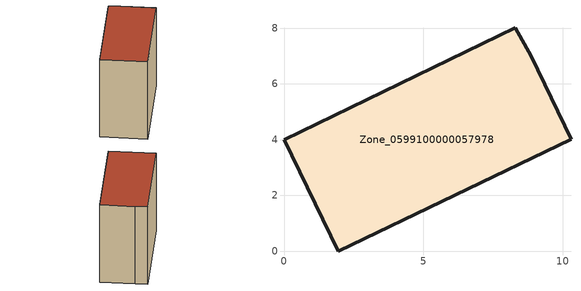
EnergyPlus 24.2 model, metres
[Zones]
Zone_0599100000057978
 floor ground (C_G): 1.95,0 0,4 8.29,8.01 8.87,6.99 10.29,4.02 z0
 wall outside (C_F): 1.95,0 10.29,4.02 8.87,6.99 8.29,8.01 0,4 1.95,0 z0:8.45
 roof outside (C_R): 0,4 1.95,0 10.29,4.02 8.87,6.99 8.29,8.01 z8.45
[BUILDING]
Pand.0599100000057978: North Axis=0; Terrain=City; Loads Convergence Tolerance Value=0.04; Temperature Convergence Tolerance Value=0.4; Solar Distribution=FullExterior; Maximum Number of Warmup Days=25; Minimum Number of Warmup Days=1
[Site:Location]
Rotterdam.The.Hague.AP_ZH_NLD Design_Conditions: Latitude=51.96; Longitude=4.45; Time Zone=1; Elevation=-4.5
[SITE:GROUNDTEMPERATURE:BUILDINGSURFACE]
18, 18, 18, 18, 18, 18, 18, 18, 18, 18, 18, 18
[MATERIAL] Thermal Absorptance=0.9; Solar Absorptance=0.7; Visible Absorptance=0.7
Name | Roughness | Thickness | Conductivity | Density | Specific Heat
G.TI.1946-1964 | MediumSmooth | 0.15 | 1 | 540 | 1210
F.TI.1946-1964 | Rough | 0.3 | 0.857143 | 1920 | 840
R.TI.1946-1964 | MediumRough | 0.2 | 0.277778 | 1500 | 1000
[CONSTRUCTION]
C_G: G.TI.1946-1964
C_F: F.TI.1946-1964
C_R: R.TI.1946-1964
[ZONE]
Zone_0599100000057978: Type=1; Multiplier=1; Ceiling Height=Autocalculate; Volume=Autocalculate; Floor Area=autocalculate; Part of Total Floor Area=Yes
[ZONEINFILTRATION:DESIGNFLOWRATE]
Infil_Zone_0599100000057978: Zone or ZoneList or Space or SpaceList=Zone_0599100000057978; Schedule=AlwaysOn; Design Flow Rate Calculation Method=Flow/Area; Flow Rate per Floor Area=0.003; Constant Term Coefficient=1; Temperature Term Coefficient=0; Velocity Term Coefficient=0; Velocity Squared Term Coefficient=0
[HVACTEMPLATE:ZONE:IDEALLOADSAIRSYSTEM]
Zone_0599100000057978: Maximum Heating Supply Air Temperature=50; Minimum Cooling Supply Air Temperature=13; Maximum Heating Supply Air Humidity Ratio=0.0156; Minimum Cooling Supply Air Humidity Ratio=0.0077; Heating Limit=NoLimit; Cooling Limit=NoLimit; Dehumidification Control Type=ConstantSensibleHeatRatio; Cooling Sensible Heat Ratio=0.7; Dehumidification Setpoint=60; Humidification Control Type=None; Humidification Setpoint=30; Outdoor Air Method=None; Outdoor Air Flow Rate per Person=0.00944; Outdoor Air Flow Rate per Zone Floor Area=0; Outdoor Air Flow Rate per Zone=0; Demand Controlled Ventilation Type=None; Outdoor Air Economizer Type=NoEconomizer; Heat Recovery Type=None; Sensible Heat Recovery Effectiveness=0.7; Latent Heat Recovery Effectiveness=0.65
[ZONECONTROL:THERMOSTAT]
ThermostatControl_Zone_0599100000057978: Zone or ZoneList=Zone_0599100000057978; Control Type Schedule=DualSetpointControlType; Control 1=Thermostat_Zone_0599100000057978; Temperature Difference Between Cutout And Setpoint=0
[THERMOSTATSETPOINT:DUALSETPOINT]
Thermostat_Zone_0599100000057978: Heating Setpoint Temperature Schedule=HeatingSetpoint_Zone_0599100000057978; Cooling Setpoint Temperature Schedule=CoolingSetpoint_Zone_0599100000057978
[SCHEDULE:COMPACT]
HeatingSetpoint_Zone_0599100000057978: Through: 12/31, For: AllDays, Until: 24:00, 21
CoolingSetpoint_Zone_0599100000057978: Through: 12/31, For: AllDays, Until: 24:00, 24
DualSetpointControlType: Through: 12/31, For: AllDays, Until: 24:00, 4
AlwaysOn: Through: 12/31, For: AllDays, Until: 24:00, 1
